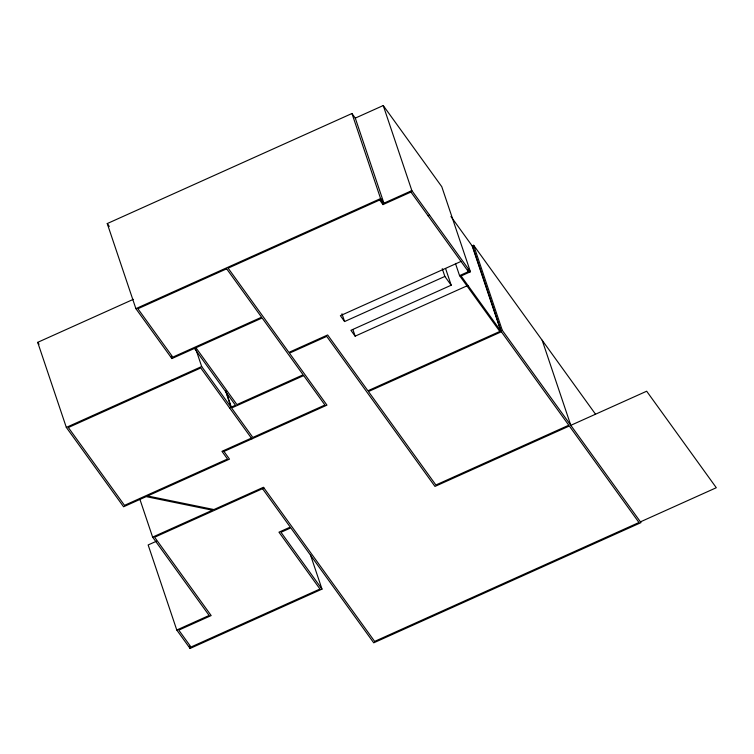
<?xml version="1.0" encoding="UTF-8"?>
<svg xmlns="http://www.w3.org/2000/svg" width="754" height="754" viewBox="0 0 754 754"><rect width="100%" height="100%" fill="white"/><g stroke="black" fill="none" stroke-linecap="round" stroke-linejoin="round"><path stroke-width="1.13" d="M195.927 347.754L236.926 404.587L303.136 374.813L262.128 317.981L171.893 358.565L135.88 308.64L107.247 223.57L351.958 113.505L355.285 118.114L383.909 203.184L411.863 190.611L470.421 271.77L461.099 275.964L459.563 275.634L455.454 263.429M355.285 118.114L383.239 105.541L441.787 186.709L470.421 271.77M139.613 498.451L152.619 537.121L212.449 510.213L146.144 496.632L123.59 506.773L66.324 427.405L37.7 342.344L133.307 299.347M135.88 308.64L380.591 198.575L383.909 203.184M381.138 199.339L228.142 268.16L288.905 352.391L327.651 334.964L367.914 390.779L499.827 331.449L459.563 275.634L468.394 271.666L467.64 269.442M379.667 200.008L382.994 204.607L410.949 192.044M428.131 215.851L429.601 215.192M66.324 427.405L201.676 366.529L231.044 407.235L225.465 390.666M450.958 216.521L472.183 245.945L473.653 245.276L595.434 414.078M461.005 261.421L340.365 315.681L344.587 321.534L444.86 276.435L451.194 285.21L350.921 330.309L355.143 336.161L466.952 285.87L468.488 286.2M229.574 407.905L235.455 405.256L194.457 348.414M251.365 438.112L221.949 451.344L227.491 459.026L124.504 505.35L68.35 427.518L200.762 367.961L251.921 438.875M223.966 451.448L326.953 405.134L289.461 353.155L326.727 336.397L434.964 486.424L569.336 425.991L638.968 522.513L374.644 641.4L263.457 487.272L213.919 509.553L147.614 495.972L229.508 459.129L223.42 450.685M461.099 275.964L500.807 331.006L502.287 330.346L640.994 522.616L373.73 642.823L290.799 527.875L280.988 532.286L321.996 589.119L190.074 648.459L176.775 630.024L148.152 544.954L156.502 541.202M264.004 488.036L154.645 537.225L211.167 615.566L178.802 630.127L190.988 647.026L319.969 589.015L278.961 532.173L290.243 527.103L262.533 488.705M176.775 630.024L209.141 615.462L152.619 537.121M640.438 521.853L716.3 487.725L646.668 391.213L570.806 425.331L542.183 340.261M410.393 191.271L468.95 272.43M107.247 223.57L109.292 226.398M172.251 379.762L172.807 380.534M37.7 342.344L39.067 344.229M473.653 245.276L502.287 330.346M472.739 246.709L500.995 330.667M472.183 245.945L500.807 331.006M445.595 268.565L451.194 285.21M442.249 268.669L444.86 276.435M383.239 105.541L411.863 190.611M381.138 199.084L382.994 204.607M351.958 113.505L380.591 198.575M352.9 329.507L355.143 336.161M341.977 313.768L344.587 321.534M310.469 554.878L321.996 589.119M226.021 391.439L231.224 406.906M196.097 349.96L201.676 366.529M171.149 356.35L171.893 358.565M189.329 646.244L190.074 648.459M226.662 268.82L137.907 308.744L172.817 357.132L261.572 317.208L226.662 268.82M303.692 375.586L231.601 408.008L252.844 437.452L324.927 405.03L303.692 375.586M501.363 331.769L368.47 391.543L435.887 484.992L568.78 425.218L501.363 331.769"/></g></svg>
